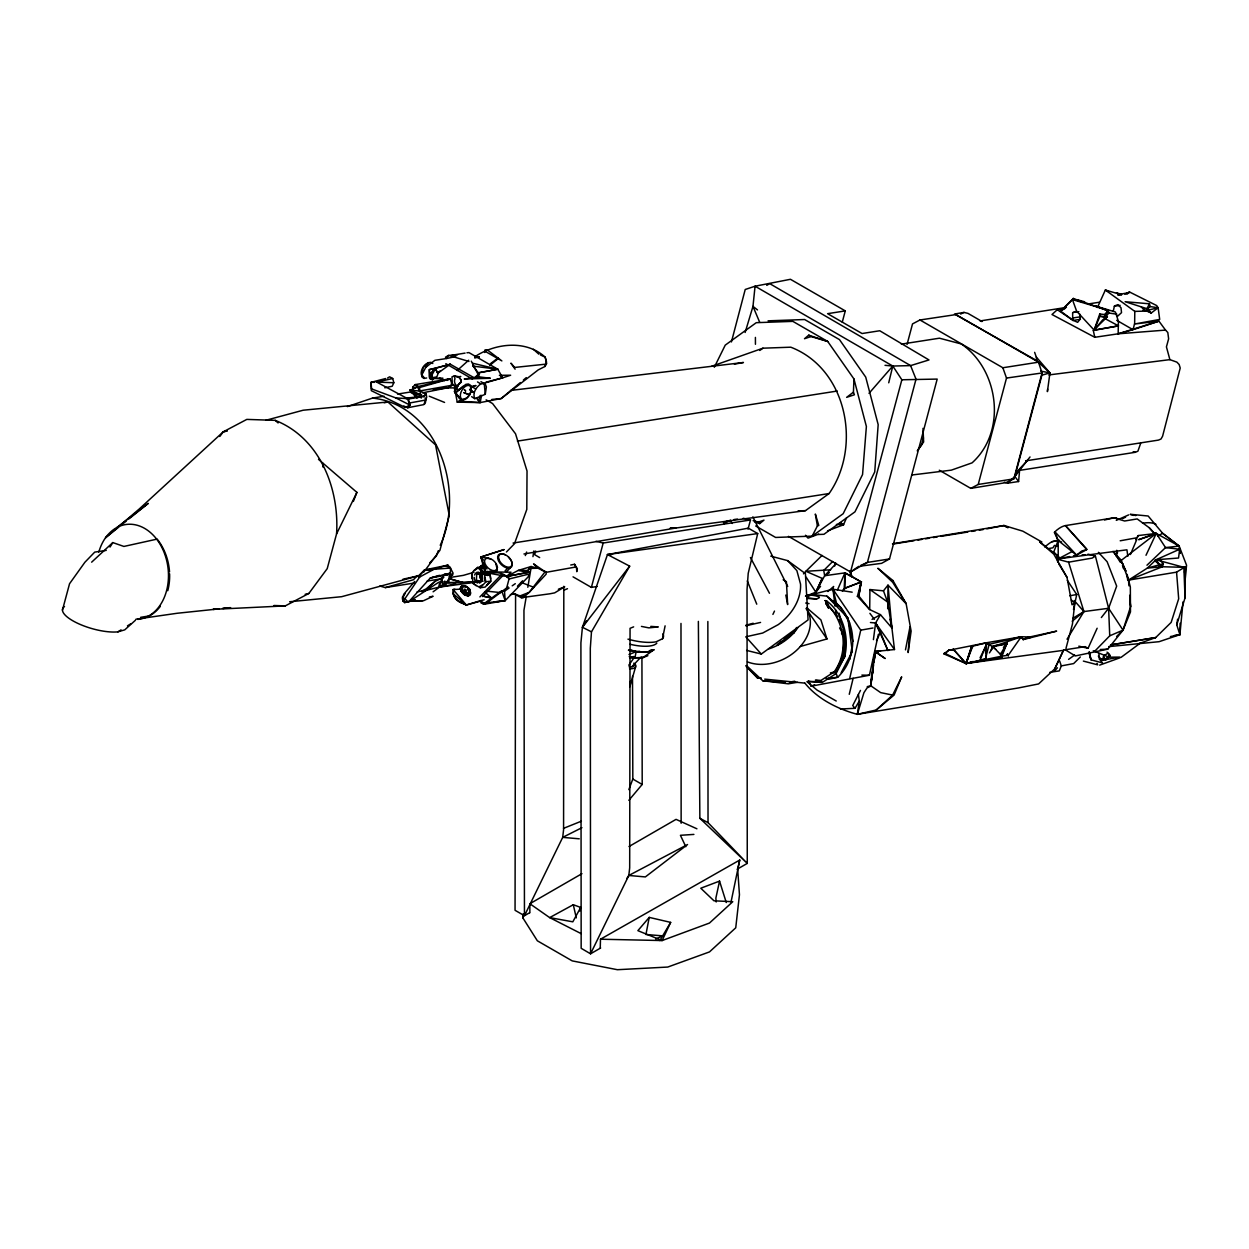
<?xml version="1.0" encoding="UTF-8"?>
<svg xmlns="http://www.w3.org/2000/svg" width="1249" height="1249" viewBox="0 0 1249 1249"><rect width="100%" height="100%" fill="white"/><g stroke="black" fill="none" stroke-linecap="round" stroke-linejoin="round"><path stroke-width="1.5" d="M563.814 586.296L563.58 829.758L562.69 837.376L524.455 915.72L515.056 910.302L515.587 593.79M986.71 643.391L980.231 659.925L985.961 658.941L986.538 642.751L1021.229 636.771L1029.754 636.974L1056.638 631.135L1023.134 639.613L1021.229 636.771L989.177 644.312L986.257 643.344L993.002 646.685L1000.48 654.429L1006.944 642.923C1006.101 645.343 989.192 644.328 992.409 648.403L989.411 652.915M1064.991 308.503L1057.294 309.705L1051.986 314.514L1094.78 337.292L1118.152 333.811L1118.401 321.258L1115.419 312.016L1095.17 305.88L1106.021 310.033M905.478 649.87L910.021 626.686L908.148 652.571L911.13 631.12L906.134 603.689L887.992 585.141L883.465 590.824L869.913 589.544L869.71 609.59L880.436 614.649L891.911 627.966L894.487 649.542L875.003 651.478L885.057 658.457L875.003 651.478L880.779 650.76M1108.659 646.623L1159.103 641.689L1179.899 634.664L1176.761 624.843L1185.036 597.881L1185.379 566.749L1176.558 572.151L1128.487 580.129L1128.94 585.812M442.63 379.009L429.609 378.088L429.344 369.61L450.108 364.302L437.743 373.31L435.167 368.439L429.344 369.61L429.609 378.088L432.232 379.493M861.607 581.893L844.964 588.279L844.98 572.854L824.668 575.727L815.847 592.182L806.089 596.038M808.056 681.501L822.279 682.454L836.112 673.586L844.605 656.787L844.839 636.069L843.684 656.599L835.331 673.133L844.605 656.787A44.308 33.036 80.7 0 0 826.854 601.144L825.058 600.613L826.854 601.144L828.633 606.702M1097.418 307.535L1105.349 290.033L1134.795 311.376L1134.654 323.335L1133.046 329.72L1118.152 333.811L1165.52 330.095L1167.799 332.484L1168.627 338.822L1166.425 346.879L1169.891 359.634L1176.87 362.132L1179.15 364.521L1180.211 368.049L1162.6 436.198L1161.008 439.008L1158.447 440.101L1025.648 460.865L1027.521 460.428L1019.746 468.656L1014.875 476.447L1007.631 483.16L1004.399 482.208M405.254 593.509L402.475 596.96A4.871 3.575 82.6 0 0 403.255 601.175L408.314 602.268L430.281 578.022L447.314 574.852L450.389 573.135L450.467 568.061L447.923 565.126L424.566 569.934L419.102 575.227L419.68 577.022L403.255 601.175L404.535 602.596L415.417 599.988M413.591 390.843L412.638 387.284L415.152 384.614L416.713 385.129L419.43 387.565L421.225 398.15M1170.407 636.568L1179.899 634.664L1180.118 623.267M887.711 608.778L887.992 585.141L891.911 627.966L889.991 619.239M600.238 948.163L600.488 939.217L739.736 860.046L731.055 901.95M482.333 565.313L481.287 570.855C489.249 574.79 499.1 569.653 506.626 576.492L518.335 570.387L529.123 572.151L506.626 576.492L484.924 572.385L485.065 567.53M872.551 673.976C872.661 658.442 875.424 650.651 870.756 685.763L880.654 692.617L892.629 695.084L901.684 676.849L894.112 695.037L876.298 709.963L857.329 714.334C837.626 709.042 817.361 698.894 804.653 682.828M853.426 392.186L846.635 397.354L854.394 394.778L853.426 392.186L853.957 378.978L827.712 341.461L792.85 321.368L756.285 322.679L725.247 345.13L714.303 367.253M464.581 591.901L462.38 590.652L462.598 585.734L461.537 591.277L468.594 595.57C472.996 590.886 467.813 585.484 462.598 585.734L461.537 591.277L464.581 591.901L468.594 595.57L469.936 589.481L468.594 595.57M481.224 571.745L482.13 565.516C477.711 570.2 482.895 575.602 488.125 575.352L488.265 572.058M495.978 564.267L497.399 570.075L495.588 571.98L484.924 572.385L481.287 570.855L488.328 575.133L489.015 573.088L485.892 573.416L488.328 575.133L489.374 571.839M489.889 572.651L490.857 581.128L485.112 587.077L480.209 587.748L473.074 583.564L472.044 574.321M484.55 581.019L484.612 573.166M851.35 576.117L861.17 581.925L857.439 596.257L858.859 596.007L861.17 581.925L844.199 588.388L844.98 572.854L851.818 576.819L850.616 571.246M833.942 601.3A42.091 31.397 80.7 0 1 840.718 607.482C857.485 627.31 856.923 659.066 837.72 677.255L828.509 679.3M403.255 601.175L403.646 594.399L414.715 581.456M838.032 616.803L825.73 603.017L828.493 607.998L825.73 603.017C844.543 620.285 849.414 650.916 834.098 671.978L820.983 680.424L815.394 680.112M476.743 573.884L476.369 580.254L481.146 581.285A4.574 3.357 82.3 0 0 481.521 574.915A4.574 3.357 82.3 0 0 476.743 573.884L480.506 574.774A4.574 3.357 82.3 0 1 481.411 573.26M403.786 405.972L407.642 407.752A4.871 3.575 79.6 0 0 409.859 405.035L408.392 399.04L405.113 398.181L423.926 396.308L426.096 393.732L419.367 390.999L410 390.234L417.072 398.166M985.539 653.055L986.538 642.751L948.647 650.307L943.791 653.82L966.008 663.516L1063.43 650.339L1054.968 668.668L1038.606 683.937L1018.2 687.996L857.329 714.334L859.296 701.064L858.406 694.413L860.483 690.4M1116.372 555.618L1116.747 550.294M633.649 626.857L630.058 628.325L629.683 867.868L628.809 875.471L590.558 953.814L581.16 948.303L580.91 642.829L582.424 627.295L607.467 554.572L629.668 566.156L591.48 631.838L590.309 648.247L590.558 953.814L600.66 947.975M449.484 572.979L448.719 582.659L443.052 584.485L433.106 591.807M385.676 378.525L371 382.335L371.296 390.672L405.269 407.455L409.859 405.035L407.502 398.634L376.698 382.085L392.732 378.509L393.825 382.74L392.217 386.253L384.786 387.783M873.566 664.921L870.756 685.763L867.228 686.653M439.336 583.845L439.039 587.108L421.366 591.589M1021.136 637.786L1021.229 636.771L993.002 646.685L991.097 649.745M871.755 674.054L870.756 685.763L872.348 672.446M1007.631 483.16L1018.591 481.536L1019.746 468.656M1008.162 655.569L1007.428 654.211L1008.224 655.616L1007.428 654.211L1008.224 655.616L1007.272 654.445L1008.318 655.225L1021.229 636.771L1021.26 637.677M1174.31 635.522L1179.899 634.664L1183.037 601.862M1184.708 584.501L1186.55 565.204L1179.165 546.094L1162.538 533.151L1148.159 516.009L1130.392 514.291M1047.661 389.11L1047.396 391.624L1049.941 372.905L1036.311 357.073L1034.625 352.343M1071.377 600.066L1074.827 602.814L1072.438 624.125L1065.975 648.387M739.736 860.046L737.659 869.039L739.455 894.752L735.739 927.82L709.494 951.91L667.747 967.054L617.396 969.708L572.214 960.887L537.351 940.794L522.785 917.765L523.237 913.987M630.604 680.97L629.886 686.716L635.413 667.512M1029.051 636.803L1023.134 639.613L1029.754 636.974L1029.879 637.833L1028.926 637.24M466.174 401.553L457.243 402.131L467.032 397.728L469.405 394.684A8.868 5.121 -60 0 0 470.373 385.16L468.422 383.974L465.799 384.38L455.463 392.857L457.243 402.131L480.162 402.584L501.177 398.556L538.178 369.923L544.954 366.472L546.438 361.554L545.157 357.152C525.876 339.431 494.854 343.303 474.651 356.855M873.41 639.644L875.596 622.986L880.436 614.649L872.036 619.379M1176.761 624.843L1177.604 619.223M1184.536 572.37L1185.379 566.749M872.239 674.023L875.003 651.478L878.281 653.368M874.472 659.285L875.674 651.775L873.629 662.641M526.204 596.85L523.956 610.261L524.455 915.72L529.498 912.8M527.812 587.28L531.028 568.139M532.948 556.648L533.916 550.903M861.17 581.925L858.563 595.82L857.439 596.257L869.71 609.59L858.812 596.023L861.17 581.925L844.98 572.854L837.486 589.887M853.145 678.316L849.258 694.303M834.707 566.047L835.284 562.643M849.866 659.175L851.677 648.528M443.052 584.485L441.459 581.16L443.863 574.462L439.039 587.108L445.612 586.265L446.158 583.111L452.122 574.618M522.785 917.765L523.393 914.268M469.437 590.215L468.391 595.773L464.066 594.446L461.334 591.495L462.395 585.937M649.23 917.391L645.936 934.486L662.657 935.86L670.666 922.386L649.23 917.391L637.88 930.661L662.126 940.559L709.463 923.058L732.757 901.716L713.96 900.794L700.783 888.226L719.549 881.107L726.278 902.543M481.568 395.355L480.162 402.584L458.945 401.382L461.63 400.07L455.463 392.857L463.036 386.3M629.199 656.677L634.945 657.708L636.163 651.635L639.691 651.275M627.966 639.145A32.131 11.069 14.9 0 0 656.131 641.783L662.501 638.754L665.108 625.843M992.409 648.403L993.002 646.685L1007.131 643.781L1006.944 642.923A3.497 1.983 -60.4 0 1 1007.131 643.781M471.654 396.698L474.792 398.681L485.283 394.278L486.392 386.956L485.455 384.473L480.974 381.632M719.549 881.107L715.864 898.125L716.208 901.981M808.556 680.986L811.147 686.185L869.413 675.241L878.406 634.227M1073.484 609.45L1076.747 594.54L1067.349 580.395M482.13 565.516L480.787 571.605L488.125 575.352L488.062 573.9A4.668 2.748 44 0 1 484.19 574.509M1113.234 311.376L1114.42 305.989L1117.886 304.662L1120.993 307.707L1121.524 312.64L1117.527 316.278M849.71 678.441L860.733 630.152L832.958 589.216L805.48 596.179M1140.634 443.411L1137.901 451.201L1135.341 452.294L1017.935 470.639M875.674 651.775L872.817 662.797M888.726 382.803L892.785 366.035L755.067 286.208L745.216 289.487L731.43 341.945M579.833 910.989L580.723 907.445L573.291 904.729L549.669 917.609L529.857 903.73L581.94 873.676M985.883 657.115L989.177 644.312L986.538 642.751L971.535 646.498L966.008 663.516L944.744 653.305L944.494 654.335L948.647 650.307L953.44 649.48L966.008 663.516L1002.026 657.505L1000.199 656.49L966.008 663.516L953.346 649.137L953.69 650.464M506.469 588.701L508.78 579.926M860.623 566.109L881.575 563.346L889.507 558.959L937.187 379.087L901.856 379.774L892.785 366.035L885.01 365.317M923.464 437.821L921.606 444.831L917.234 450.873M535.665 551.028L534.681 554.712L539.677 557.6M573.041 576.835L591.386 587.405L603.189 543.018L750.493 519.959L748.026 529.201M611.011 555.009L607.467 554.572L748.307 528.155L757.706 533.573L748.213 573.338L747.027 589.731L747.261 863.402L737.144 869.226M842.279 322.133L845.276 310.892L790.445 279.292L755.067 286.208L752.975 306.395L745.138 332.468M907.055 344.443L912.519 323.913L919.967 319.978L955.969 314.592L1038.497 362.179L1042.041 372.967L1013.86 478.867L1006.054 482.598L970.77 488.375L939.279 470.217M901.856 379.774L850.538 571.98L788.447 536.352M970.77 488.375L978.217 484.456L1006.507 378.072L1002.853 367.752L919.967 319.978M1018.591 481.536L1014.875 476.447L1041.9 375.153L1049.941 372.905L1036.717 360.649L954.486 314.03L964.009 312.422L967.944 313.374L982.042 321.508L980.122 320.931L1066.427 307.395M318.511 459.367L356.902 492.371L336.559 533.916L327.222 568.638L308.846 593.462L285.287 605.89L212.986 609.371L218.716 608.794M62.45 610.09L69.554 583.72L84.916 562.237L94.721 552.12L106.243 550.372M407.642 407.752L423.848 404.614L426.721 397.135L426.096 393.732L423.895 396.839M803.482 573.869L805.87 571.277L822.217 578.396L815.847 592.182L806.183 577.225M476.759 398.119L480.162 402.584L478.679 400.742L480.287 395.324M857.329 714.334L863.933 692.695L867.087 687.902L871.427 685.763M973.236 661.47L966.008 663.516L971.925 645.702L972.784 646.061L966.008 663.516L985.961 658.941M1159.415 559.505L1163.381 563.752L1162.429 566.749L1128.487 580.129L1121.305 560.333L1114.108 552.448L1120.369 562.3M1129.689 595.273L1130.595 606.639L1123.023 630.136L1107.769 649.152L1075.327 655.944L1065.444 649.917M1003.431 647.466L1006.975 643.297L1001.714 656.74M1074.702 299.526L1082.149 301.821L1073.313 298.433L1072.454 299.604L1076.638 311.22L1094.124 330.095L1099.76 313.983L1104.709 314.576L1107.348 316.793L1093.312 330.47L1094.78 337.292M438.305 550.653L436.385 555.992L429.625 562.987M440.226 545.298C465.565 491.216 437.977 405.238 372.545 398.072L347.425 406.581M966.008 663.516L972.409 645.671M1098.308 656.115L1102.227 660.362L1103.929 655.694L1107.988 653.211L1109.674 654.944L1105.708 659.628L1099.417 659.082L1098.901 653.539M416.011 396.558L410 390.234L415.698 387.924L416.713 385.129L419.367 390.999L452.435 385.207L450.077 378.806L415.152 384.614M525.314 555.586L526.625 552.027M628.84 789.618L632.821 779.064L632.509 676.318M353.358 501.442L356.902 492.371M1007.443 655.163L1008.318 655.225L1000.917 656.303L1006.975 643.297M1059.62 660.924L1061.307 665.904L1059.308 670.9L1049.722 672.368M485.283 394.278L484.222 383.474L480.818 383.849C476.322 387.159 472.153 392.951 474.792 398.681M497.508 567.343L495.588 571.98L511.013 572.214L506.626 576.492L509.186 578.958L529.139 574.025L528.14 576.897L505.205 600.613L503.206 600.988M832.193 589.95L833.661 586.468L827.946 591.511M1116.871 314.202L1108.925 313.031L1104.147 318.152L1118.448 325.864L1094.124 330.095L1099.947 316.247L1099.76 313.983M1130.407 554.525L1136.762 539.521M827.556 530.809L843.512 524.814L846.541 517.773M1179.993 553.401L1179.165 546.094L1156.262 533.432L1138.167 535.571L1137.246 537.71L1120.197 540.786M1078.808 646.17L1088.066 648.309L1097.137 628.247M426.658 377.979L424.098 378.4L422.084 377.214L421.959 374.653L428.204 362.71L430.843 362.319L432.81 363.521M876.517 640.784L880.311 632.478L876.376 624.562L879.733 630.901M822.217 578.396L815.847 592.182L820.546 586.343M670.666 922.386L662.126 940.559L600.488 939.217M1146.004 555.274L1156.262 533.432L1153.53 532.464L1149.283 527.765L1137.183 518.928L1124.646 521.005L1113.874 517.82L1065.444 525.595A13.302 5.886 -42.9 0 0 1054.937 531.793L1054.312 532.402L1058.168 540.536L1058.231 558.865L1126.926 549.81L1127.831 556.289M772.912 614.414L774.489 611.073M1063.43 650.339L1054.64 668.871L1054.827 670.744L1057.435 667.778M1084.351 302.32L1106.114 310.064M523.956 553.978L675.615 528.046L805.48 510.638L829.102 493.542C862.044 446.486 846.963 368.83 790.789 347.191L762.952 348.19L711.665 366.285M980.059 657.786L986.039 645.827M858.406 694.413L852.739 705.544L855.019 708.308L859.296 701.064M755.676 525.97L775.598 537.445L812.162 536.133L817.392 525.938L815.332 514.042L818.782 525.439L817.392 525.938M1104.959 316.575L1108.206 310.267L1072.454 299.604L1060.651 311.157L1072.735 320.15L1077.653 322.32L1080.198 319.057L1079.823 314.123M1146.769 308.987L1149.439 303.804L1125.13 301.712L1147.269 308.784L1151.266 312.999L1158.12 307.738L1156.668 305.552L1129.455 291.954L1127.051 294.202M841.17 672.68L852.318 651.541L847.821 617.927L826.854 596.132L811.991 594.446L806.995 597.069M435.417 368.58L429.906 374.747L431.857 375.184L435.417 368.58L438.04 373.482L437.15 376.199L432.482 379.634L429.656 374.591L435.167 368.439L450.108 364.302M796.8 627.529L794.114 632.494L777.424 645.265L793.849 632.603L796.612 627.607M580.723 907.445L572.807 921.824L549.669 917.609L581.253 933.69M457.509 354.794L448.422 355.419L446.674 358.51L434.917 360.305L426.362 366.816M570.746 565.001L574.556 564.283L576.476 567.358L576.773 571.683L577.366 568.701L575.758 567.015L546.063 572.339L538.069 568.248L531.075 566.546L527.921 570.512L524.377 571.511M659.894 940.591L662.657 935.86L655.709 939.029M460.132 602.174L466.345 605L480.443 600.66L481.115 603.095L485.034 604.079L508.124 586.843M1135.716 539.693L1138.167 535.571M471.279 361.164L478.086 374.372L475.276 377.463L464.238 378.993L490.233 378.291L478.757 376.823L475.276 377.463L490.233 378.291M1067.036 639.207L1083.929 611.573L1068.598 562.175L1057.403 559.177M110.006 547.078L112.785 542.581L123.901 546.438L157.14 539.1A47.821 36.752 80.5 0 1 169.521 571.933M1093.25 650.745L1108.971 657.177L1119.9 657.099L1105.708 659.628L1109.783 655.85L1105.708 659.628L1103.398 656.599M943.869 653.555L945.009 653.165M591.48 631.838L582.424 627.295L586.577 620.753M1115.669 555.586L1117.574 552.651M626.686 878.718L628.809 875.471L687.543 844.543L645.358 876.923L628.809 875.471M489.967 581.831L486.564 585.359M480.381 576.086L482.161 573.478M628.778 665.217L634.367 657.349M819.141 597.849L815.94 599.301M917.953 449.843L923.636 441.974L922.995 428.376M478.757 376.823L478.648 372.702L497.805 369.22L502.66 377.822L510.638 375.231L499.366 375.293M219.808 436.479L223.243 431.826L246.818 419.399L275.202 420.351C319.947 437.993 339.494 488.578 336.559 533.916M423.864 571.995L439.929 550.278L449.281 515.54L435.542 444.894L387.908 401.975L303.164 410.218L265.99 420.257M582.424 627.295L629.668 566.156M1014.875 476.447L1030.019 456.962M429.437 376.058L431.811 373.014M1101.353 617.537L1108.612 608.279L1116.668 586.124L1107.129 561.738L1098.386 552.323M411.78 391.53L410.952 392.545L414.496 393.966M480.209 587.748L485.97 581.784L490.857 581.128M1104.709 314.576L1108.206 310.267L1108.925 313.031M1094.124 330.095L1102.898 319.65M628.84 800.328L642.205 784.45L641.924 656.849M418.415 577.132L424.566 569.934L450.467 568.061M1109.783 655.85L1106.801 659.347L1102.227 660.362M869.007 393.326L892.785 366.035L910.599 365.614L928.975 359.946L879.733 330.751L862.06 333.53L827.603 313.671L845.276 310.892M459.991 382.74L454.464 388.892L456.182 392.155M456.431 392.311L454.714 389.048L460.241 382.881M482.333 566.796L477.446 567.468L473.699 570.871L471.685 573.416L471.841 578.568M434.714 377.167L432.482 379.634L432.341 376.495L432.872 377.651L430.889 375.106M832.693 561.488L823.731 570.481L824.668 575.727L836.174 563.393M844.824 588.31L842.31 591.011L845.542 588.076M629.059 666.779L631.853 666.747L640.768 657.286M517.476 586.156L522.66 580.769M417.447 575.586L413.403 579.77L385.301 587.592L379.837 586.031M479.913 596.913L501.114 574.962M505.096 570.855L507.75 568.108L510.404 567.764A8.868 5.199 44 0 0 508.499 557.148M482.567 596.569L503.784 574.618M506.423 571.886L510.404 567.764M506.423 551.996L514.447 543.783L526.797 509.436L527.031 471.014L515.525 433.778L492.574 403.552L486.126 399.852M1094.655 651.307L1109.736 635.819L1123.023 630.136L1130.486 611.901L1130.345 587.03L1127.051 574.29L1127.675 580.004M135.485 620.207L124.744 629.855L117.89 631.853A33.348 10.726 16.1 0 1 77.5 623.22A33.348 10.726 16.1 0 1 64.511 606.561M1073.313 298.433L1060.651 311.157L1065.397 308.035M1116.606 636.506L1123.023 630.136L1108.612 608.279L1095.404 556.086L1087.957 554.15M428.61 587.701L434.886 581.488L443.879 577.179M1080.338 656.958L1073.656 663.578L1061.307 665.904M822.061 555.446L805.87 571.277L830.663 569.809M1141.383 307.238L1145.879 310.72L1150.157 306.583L1158.12 307.738L1159.697 319.416L1134.56 324.022L1158.947 321.149L1165.52 330.095M1180.04 553.01L1179.649 549.232L1156.043 559.755L1147.347 568.092L1128.487 580.129M1146.957 565.219L1165.536 547.593L1179.165 546.094L1162.803 533.526M91.645 562.175L112.785 542.581M876.298 709.963L892.629 695.084M223.243 431.826L226.959 430.999L223.243 431.826L139.263 508.968L105.525 537.773L118.78 527.094M457.196 370.5L468.687 360.227M434.886 581.488L426.206 588.841L421.444 591.214M808.712 335.185L804.497 338.729L810.991 336.559L827.712 341.461L808.712 335.185L810.991 336.559M520.38 382.553L501.177 398.556L491.809 399.461M523.331 380.102L526.282 377.635M754.537 521.926L759.72 523.628L763.982 520.115L758.424 522.098L753.116 520.677M1072.188 621.221L1083.929 611.573L1108.612 608.279L1109.736 635.819M474.948 377.417L479.366 373.841M489.67 365.489L498.507 358.322M123.214 523.534L126.149 521.161M129.1 518.803L148.256 503.378L116.969 527.453M858.859 596.007L857.439 596.257M1074.827 602.814L1072.032 604.781L1066.989 577.335L1053.813 554.197L1039.574 541.816L1058.762 556.648L1057.747 562.191L1056.607 554.415M777.159 644.64L781.531 641.268M784.31 639.02L793.209 632.259M1121.305 560.333L1156.262 533.432L1165.536 547.593L1179.649 549.232L1178.541 558.022L1156.043 559.755L1159.134 564.361L1162.429 566.749L1183.865 567.327L1185.036 597.881M478.648 372.702L479.413 374.559L478.086 374.372M490.404 363.724L498.039 357.963M1120.915 657.474L1140.353 643.079M746.637 650.432L761.297 654.054L808.072 619.91L805.418 573.603L787.651 560.629L770.758 556.148M759.814 350.469L762.952 348.19M812.162 536.133L843.184 513.698L862.559 474.542L866.384 426.471L853.957 378.978M1068.598 659.363L1074.686 655.022M504.502 591.183L505.205 600.613L485.72 602.908L483.207 604.235L501.661 590.777L504.502 591.183L509.124 587.967M512.199 585.812L515.291 583.673M428.204 362.71L423.052 367.69L421.959 374.653L424.098 378.4M1158.088 536.211L1162.538 533.151M858.719 566.359L850.538 571.98L867.415 562.409L889.507 558.959M437.493 372.78L440.647 370.656M404.535 602.596L409.547 601.284L438.071 582.69L441.459 581.16L446.158 583.111L453.122 573.197L449.937 567.155L444.863 566.062M824.668 575.727L829.398 572.604M844.605 656.787L841.404 658.832L844.605 656.787L843.387 653.086M117.89 631.853L121.075 629.871M127.445 625.874L130.614 623.891M1095.404 556.086L1092.219 558.084L1068.598 562.175M1072.891 618.255L1083.929 611.573L1074.249 600.535M766.761 285.365L769.696 283.617L910.599 365.614L916.017 379.15L867.415 562.409L860.452 565.578M1107.348 316.793L1106.036 317.589L1099.947 316.247L1107.348 316.793L1104.147 318.152M422.615 392.842L448.329 387.643L452.435 385.207M387.518 378.057L389.626 376.808L392.732 378.509M628.996 846.525L676.052 819.36L696.926 828.805M724.03 523.674L730.446 520.068L732.257 523.472M461.537 591.277L463.285 590.309M474.027 570.512L476.884 568.935M479.71 586.421L482.551 584.844M1086.755 549.56L1076.591 555.102L1058.168 540.536L1054.937 531.793L1076.591 555.102L1081.681 551.074L1086.755 549.56L1065.444 525.595L1086.661 548.951M419.68 577.022L434.871 568.826L447.923 565.126M529.123 572.151L506.626 576.492L510.17 575.492M447.033 380.43L450.077 378.806L416.994 386.831M423.021 591.245L425.909 589.7M1072.017 551.59L1058.231 558.865L1069.659 556.539M960.668 314.061L964.009 312.422M628.403 650.276L640.144 652.165L649.714 651.775L653.773 649.839L650.261 650.198M581.925 827.697L562.69 837.376L579.255 838.813M649.714 651.775L653.758 649.87L642.97 657.614L630.089 657.911L633.68 656.49M807.884 595.742L806.261 596.007M468.859 589.434L464.534 590.668M1116.294 520.365L1128.659 514.9M1122.305 518.678L1125.614 517.211M1076.638 311.22L1072.626 312.953L1072.735 320.15L1057.294 309.705M466.939 352.796L468.968 352.608L497.805 369.22L478.383 372.905L473.074 366.129L472.684 363.24L497.805 369.22L473.074 366.129M439.757 578.943L442.677 577.725M811.147 686.185L814.645 684.749M563.908 590.168L567.483 588.701M628.981 654.538L636.163 651.635L647.372 651.978L653.773 649.839L647.747 651.853M563.533 828.352L581.394 821.186M647.856 655.694L642.97 657.614L634.945 657.708M1124.912 294.358L1129.455 291.954M558.334 589.247L564.704 586.796L554.65 592.869L549.888 593.79L521.301 597.693L514.104 593.946L510.357 594.649M818.688 534.119L808.041 538.116L805.48 535.243M1138.666 643.75L1155.715 637.552L1171.156 622.408L1178.681 598.771L1176.558 572.151M448.422 355.419L445.456 357.214L446.674 358.51L455.729 356.527M1099.666 665.124L1119.869 657.848M1156.262 533.432L1138.682 539.677L1154.982 534.072L1149.283 527.765M486.891 568.998L484.425 565.984L480.927 557.023L504.018 549.591L480.927 557.023L484.924 572.385L490.045 571.23L493.246 572.245M723.483 522.41L728.713 520.646M1134.888 329.112L1158.947 321.149L1118.152 333.811M475.557 385.473L470.483 387.143L475.931 385.613M458.945 401.382L464.253 399.649M1001.932 655.944L1000.199 656.49L1002.026 657.505M790.414 633.586L794.114 632.494L790.398 633.571M483.051 383.537L502.66 377.822L500.459 376.136M439.476 575.336L430.281 578.022L450.389 573.135M474.011 572.261L463.363 575.367L450.046 577.46M450.077 378.806L419.43 387.565M483.988 572.214L487.313 571.261M800.359 646.467L826.963 638.957L820.905 619.894L806.651 607.717M480.803 601.066L466.345 605C459.882 602.346 451.67 597.865 453.122 589.544L454.855 589.247M745.794 625.265L753.194 623.251M830.366 672.992L834.098 671.978M485.892 382.21L502.66 377.822M734.381 364.177L743.436 362.491L510.544 390.453M520.162 595.882L529.311 592.276L546.172 574.15L546.063 572.339L544.33 570.871L544.673 572.339L529.311 592.276L523.284 597.615L521.301 597.693L520.162 595.882L514.104 593.946M831.288 673.32L834.878 672.43L843.044 656.24L844.183 636.163L839.578 627.872M474.761 357.995L479.366 356.855L474.682 357.339M1147.628 310.298L1158.12 307.738M445.612 586.265L479.71 581.659L448.719 582.659L463.082 582.612L450.28 578.849M1044.851 547.015A59.827 44.605 80.7 0 1 1051.814 541.769L1058.855 540.083M1041.916 542.035L1022.822 531.168L1003.993 525.486L986.851 528.858M1104.522 520.006L1113.874 517.82L1116.715 518.226L1113.874 517.82M745.778 625.811L760.563 622.424M484.175 599.801L480.443 600.66L483.722 602.986L487.266 602.611M1051.814 541.769L1058.824 540.192M421.897 601.144L409.547 601.284L414.933 600.082M384.208 402.803L387.908 401.975M305.146 594.29L308.846 593.462M403.005 579.193L419.711 575.508L341.648 596.694L289.643 601.753M1073.469 555.758L1077.278 554.993M429.391 596.96L433.091 596.257L423.442 600.769L409.547 601.284M455.698 584.001L439.039 587.108L446.158 583.111L444.769 581.05M410 402.912L425.659 400.039L425.097 397.963M1129.783 292.485L1119.931 294.28L1105.349 290.033L1108.425 291.548M1093.312 330.47L1118.448 325.864M408.392 399.04L423.926 396.308M860.733 630.152L873.02 627.997M1069.722 595.757L1076.747 594.54M485.034 604.079L505.205 600.613L501.661 590.777M417.135 591.807L425.94 590.34M451.108 384.146L455.947 386.722L452.279 383.693L451.997 376.855L454.246 375.949L457.446 377.011L460.803 376.464M797.44 682.297L788.291 683.827L762.749 680.736L746.371 665.514M452.06 355.216L465.081 353.092M892.489 543.768L1003.54 525.595L1008.099 527.687L1003.993 525.486M1049.269 548.42L1052.891 547.827L1054.468 545.407L1058.184 546.375M789.321 682.095L794.754 681.205M1110.58 644.906L1155.715 637.552L1111.485 644.796M140.591 617.334L149.505 615.882A47.821 36.752 80.5 0 0 160.34 606.327M372.545 398.072L384.083 396.23M397.541 394.075L412.919 391.608M893.019 544.049L914.112 540.661M917.953 540.052L921.778 539.427M925.618 538.819L929.443 538.194M933.284 537.585L937.125 536.961M940.95 536.352L967.803 532.043M971.644 531.418L975.469 530.809M979.31 530.185L983.15 529.576M1072.75 320.509L1080.432 319.291M1063.945 649.98L1085.147 646.639L1088.066 648.309M1087.536 304.085L1099.042 302.274M1114.358 306.239L1120.134 305.334M901.372 344.131L939.435 338.198L961.371 343.975C999.044 369.798 1006.975 431.514 972.065 462.864L951.301 470.155L911.754 475.01M517.414 441.116L837.283 391.031M1002.853 367.752L1038.497 362.179M513.074 543.034L829.102 493.542M978.217 484.456L1013.86 478.867M385.301 587.592L413.856 583.111M427.189 581.035L442.427 578.646M591.386 587.405L597.116 586.499M1072.454 318.042L1080.073 316.871M520.833 596.304L524.549 595.726M1006.507 378.072L1042.041 372.967M135.969 619.192L177.202 613.259L219.387 608.841M734.006 519.553L737.55 519.053M433.278 389.766L448.329 387.643M1163.381 563.752L1147.347 568.092L1162.429 566.749L1160.664 564.517M607.467 554.572L757.706 533.573M1048.801 374.934L1169.891 359.634M431.373 379.493L433.372 379.243L430.031 378.681L429.781 374.544L430.281 378.822M826.12 678.55L837.72 677.255L836.112 673.586M546.11 364.13L514.682 367.44L510.935 363.162L515.088 369.173M1073.125 312.297L1078.886 311.688M223.149 608.45L230.643 607.67M494.339 601.893L499.662 601.347M222.525 608.404L230.175 607.639M460.912 583.002L479.71 581.659M693.898 834.41L680.424 835.3L685.81 846.697M461.412 589.091L453.122 589.544L466.345 605L453.215 593.743M948.647 650.307L953.893 650.011L953.065 649.574M1117.917 295.248L1121.508 295.076M840.39 709.01L855.019 708.308M1100.228 649.511L1107.769 649.152M768.073 320.837L804.637 319.525L839.484 339.619L865.729 377.136L878.172 424.629L874.737 471.935L854.972 511.84L823.934 534.291L818.173 534.494M798.064 510.903L805.48 510.638M1134.795 311.376L1148.081 311.063L1151.266 312.999L1145.879 310.72M529.139 568.436L538.069 568.248L533.557 563.892L546.063 572.339M1082.102 554.899L1085.319 554.837M424.566 569.934L430.234 569.872M374.841 382.303L371 382.335L371.609 388.861M439.882 387.908L457.415 387.877M429.609 378.088L442.895 378.166M861.857 675.1L869.413 675.241M464.253 586.905L465.768 586.936M467.001 592.697L468.516 592.744M273.937 605.5L285.287 605.89M376.698 382.085L393.825 382.74M807.744 681.314L821.701 681.876M806.87 598.458L816.565 598.927L807.088 597.928M836.408 524.439L843.512 524.814L840.546 522.566M371.453 388.845L395.746 397.9L407.502 398.634M804.684 683.094L764.7 679.128M650.791 626.389L658.239 626.92L648.84 627.872L641.44 626.405M762.749 680.736L785.324 682.422L781.577 681.798M1159.15 566.5L1162.429 566.749L1159.384 564.829M870.428 622.517L875.596 622.986L894.487 649.542M815.753 680.471L821.561 681.002M487.313 591.23L500.708 592.588M405.113 398.181L408.798 398.572M746.309 666.654L757.269 677.707L761.141 678.113M454.714 389.048L459.32 389.547M482.614 559.927L480.927 557.023L490.576 558.896M835.081 606.171L832.958 589.216L852.177 592.182M746.028 665.701L757.269 677.707L761.016 678.332M1142.913 310.095L1148.081 311.063L1147.269 308.784M491.919 597.803L483.129 596.163L491.653 598.115L484.846 592.057M805.699 603.033L809.009 603.657M1040.745 371.109L1049.941 372.905M757.269 677.707L760.813 678.394M412.638 387.284L415.698 387.924M429.906 374.747L431.857 375.184M628.825 649.995L636.163 651.635L630.62 649.886M743.249 518.273L750.493 519.959M595.945 541.332L603.189 543.018M447.829 573.634L452.872 574.852L449.531 573.947M1132.265 514.666L1135.794 515.587M1133.186 451.701L1135.341 452.294M1156.043 559.755L1183.865 567.327M1130.47 514.494L1133.873 515.415M1077.856 299.932L1084.616 301.79M450.858 579.161L463.082 582.612M449.624 355.637L468.984 361.492M971.816 645.764L972.784 646.061M1121.586 294.421L1116.481 292.734L1119.182 294.967M1083.367 661.096L1097.684 664.827L1097.012 663.36M521.255 582.44L533.885 587.358M429.266 396.214L444.566 402.428M418.758 397.51L410 390.234L421.709 395.059M1061.634 542.05L1058.168 540.536L1053.906 551.558L1055.639 554.478M540.411 354.919L545.157 357.152L546.703 363.49L544.954 366.472M444.987 573.728L447.314 574.852M395.746 397.9L409.859 405.035M1000.34 653.383L1000.371 654.086M825.901 601.05L828.306 606.905M439.789 378.15L444.644 380.726M875.003 651.478L878.375 653.258M699.862 818.298L708.027 822.654L747.261 863.402L699.862 818.298L698.363 621.393M972.69 646.826L971.535 646.498M410 390.234L421.1 396.417M466.673 591.964L465.143 591.12L464.847 588.966M450.062 364.084L474.464 377.932M470.935 390.64L474.245 392.514L469.593 389.641M836.237 701.017L817.158 690.151L806.901 681.626M632.821 779.064L642.205 784.45M1116.684 320.29L1133.046 329.72M445.831 363.678L472.497 379.04M477.493 381.929L480.818 383.849M783.17 579.77L786.402 581.644L787.651 604.563L785.824 595.07M840.234 522.878L843.512 524.814M470.857 386.035L475.697 388.923M819.453 597.038L819.453 597.038A44.308 33.036 80.7 0 0 806.885 595.305M456.431 393.935L454.324 391.202L455.089 393.123M459.679 398.884L455.463 392.857L461.63 400.07M463.379 585.922A6.089 3.575 44 0 0 461.334 591.495L468.391 595.773M869.913 589.544L887.555 601.971L891.911 627.966M477.446 567.468L483.129 572.276M757.503 309.924L752.975 306.395L759.626 322.117M826.854 596.132L840.718 607.482L849.617 622.986M1154.701 560.598L1159.134 564.361L1156.605 561.472M533.37 349.267L538.834 354.17M275.202 420.351L278.09 422.943M993.002 646.685L995.703 649.246M473.465 583.064L476.103 585.719M404.817 598.599L408.314 602.268M1122.992 567.733L1125.583 570.512L1122.461 563.471L1112.968 551.387M1155.216 560.13L1159.134 564.361L1155.372 560.083M1107.051 652.103L1109.674 654.944M787.651 560.629L796.862 570.606L800.531 584.079A50.678 38.469 -28.6 0 1 778.268 624.609L762.686 633.04L745.778 636.818L761.297 654.054M463.91 590.215L465.284 591.761M758.424 522.098L759.72 523.628M1099.417 659.082L1102.555 662.922L1090.97 659.815L1088.925 652.29M472.2 392.17L469.936 389.188L472.091 392.045M480.927 557.023L483.238 560.052M476.478 397.838L478.679 400.742M869.897 613.353L874.394 619.317M508.062 575.711L509.186 578.958M806.011 608.482L826.963 638.957M481.084 571.058L482.536 573.338M468.188 587.748L469.499 589.341M1122.461 565.578L1125.583 570.512M1058.668 563.705L1066.989 577.335M750.415 557.522L769.478 593.275M841.498 632.962L843.262 636.287M752.835 516.883L787.713 586.452M875.596 622.986L887.898 650.495L888.601 649.902L887.898 650.495L880.561 632.478M574.556 564.283L575.758 567.015M1122.461 563.471L1126.005 571.542M1089.44 651.931L1090.97 659.815L1089.003 652.337M747.292 580.91L756.753 604.173M883.465 590.824L887.555 601.971M489.905 573.026L490.732 579.036M1149.439 303.804L1150.157 306.583M832.958 589.216L837.189 605.781M839.063 613.134L840.936 620.488M843.278 629.699L844.23 633.384M484.737 576.788L485.97 581.784M573.291 904.729L576.273 917.89M847.821 617.927L852.88 641.44M850.257 570.98L850.928 576.179L851.724 575.992L850.881 576.023L850.241 570.918M835.565 609.934L836.034 613.712M1036.311 357.073L1036.717 360.649M1129.767 599.036L1130.595 606.639M484.425 565.984L484.924 572.385M1179.712 630.776L1179.899 634.664M322.835 463.27L322.991 467.095M755.411 337.402L755.442 344.287M707.855 621.487L708.027 822.654M680.986 623.423L681.142 823.263M529.857 903.73L529.857 912.785M797.799 627.732A44.308 33.957 -27.8 0 1 768.478 648.996M839.172 619.301A33.551 25.027 80.7 0 1 843.746 651.4M809.165 614.243A42.091 32.255 -27.8 0 1 793.131 653.243A42.091 32.255 -27.8 0 1 747.448 661.876M1142.538 523.284A54.285 24.059 -42.9 0 1 1155.918 524.268M98.78 552.183A47.821 35.675 82.3 0 1 139.123 525.86A47.821 35.675 82.3 0 1 168.474 576.57A47.821 35.675 82.3 0 1 137.687 619.395M169.614 573.837A47.821 36.752 80.5 0 1 167.756 590.715M467.735 588.154A6.089 3.575 44 0 1 469.218 595.508A6.089 3.575 44 0 1 461.334 591.495M490.076 571.995A6.089 3.575 44 0 1 486.439 575.243A6.089 3.575 44 0 1 480.381 569.591A6.089 3.575 44 0 1 483.113 565.5M490.279 571.792A6.089 3.575 44 0 1 486.642 575.024A6.089 3.575 44 0 1 480.568 569.388A6.089 3.575 44 0 1 483.316 565.297M480.6 568.607A4.668 2.748 44 0 1 482.785 567.468M470.124 592.463A4.668 2.748 44 0 1 466.252 593.072M462.661 587.186A4.668 2.748 44 0 1 466.533 586.577M507.75 568.108A8.868 5.199 44 0 1 497.727 558.537A8.868 5.199 44 0 1 505.361 554.868M481.817 581.004A5.542 4.075 82.3 0 1 480.506 574.228M477.524 582.986A5.542 4.075 82.3 0 1 474.198 577.397M474.542 575.04A5.542 4.075 82.3 0 1 481.411 574.446A5.542 4.075 82.3 0 1 479.351 583.111M482.973 581.347A4.574 3.357 82.3 0 1 480.225 576.726M423.676 376.933A7.759 4.481 -60 0 1 421.506 370.703A7.759 4.481 -60 0 1 427.33 363.225M425.659 400.039A4.871 3.575 79.6 0 1 424.348 404.254M458.352 386.113A4.574 3.357 80 0 1 455.058 383.63A4.574 3.357 80 0 1 454.979 378.822L454.246 375.949L458.524 376.636L461.162 380.242L461.287 382.459A4.574 3.357 80 0 0 457.446 377.011M462.349 602.939A7.759 4.559 44 0 1 455.604 598.833A7.759 4.559 44 0 1 453.59 592.276M633.836 663.125A13.177 4.543 14.9 0 1 629.527 668.793M634.835 663.984A11.741 4.044 14.9 0 1 631.869 666.747M656.849 643.141A27.697 9.539 14.9 0 1 630.011 644.25M662.954 633.789A32.131 11.069 14.9 0 1 662.532 638.754M485.034 350.188L484.596 352.483L486.095 351.859L501.864 360.914L487.172 349.814L485.034 350.188M531.075 566.546L527.921 570.512L518.335 570.387L531.075 566.546M987.1 643.766L986.538 642.751L987.038 643.797M488.375 558.178L486.08 558.506A7.759 4.559 44 0 0 487.953 567.858A7.759 4.559 44 0 0 497.133 568.81A7.759 4.559 44 0 0 491.169 559.021L488.375 558.178M675.615 528.046L670.385 528.124L675.615 528.046M469.655 394.793L464.035 392.748L469.655 394.793M465.596 390.937L464.409 389.797L465.596 390.937M892.957 580.551L877.86 568.264L892.692 582.299L906.134 603.689L892.957 580.551M460.834 589.809A6.089 3.575 44 0 0 469.405 595.305A6.089 3.575 44 0 0 466.517 586.843A6.089 3.575 44 0 0 460.834 589.809M498.882 559.287A8.197 4.809 44 0 0 510.373 566.859A8.197 4.809 44 0 0 506.704 555.524A8.197 4.809 44 0 0 498.882 559.287M465.955 398.728A7.759 4.481 -60 0 0 470.498 386.472A7.759 4.481 -60 0 0 460.99 392.217A7.759 4.481 -60 0 0 465.955 398.728"/></g></svg>
